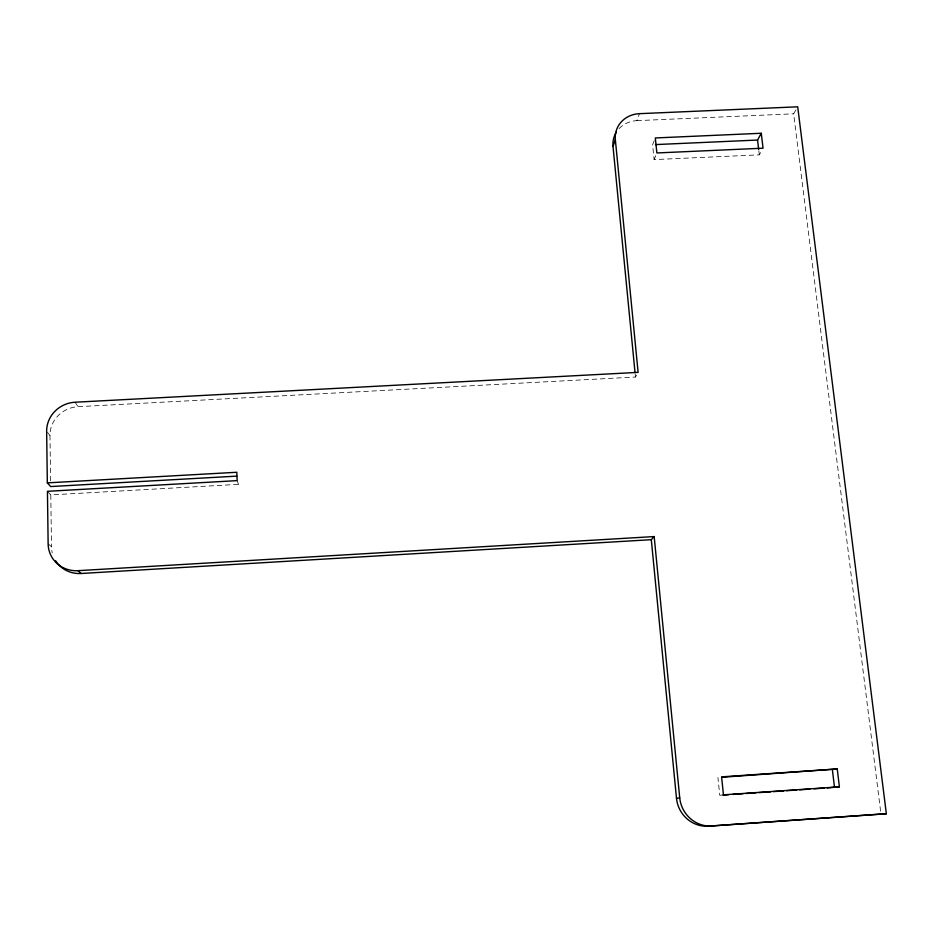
<?xml version="1.0" encoding="UTF-8"?>
<svg xmlns="http://www.w3.org/2000/svg" width="933" height="933" viewBox="0 0 933 933"><rect width="100%" height="100%" fill="white"/><g stroke="black" fill="none" stroke-linecap="round" stroke-linejoin="round"><path stroke-width="0.7" stroke-dasharray="4.67 3.5" d="M619.034 128.661A26.672 24.573 17.6 0 1 636.912 120.649L639.467 113.674M654.22 140.661L652.587 144.72L654.126 159.59L759.322 154.843L761.806 150.411M654.126 159.59L655.771 155.613M50.592 480.88L49.974 435.489A28.783 27.185 -21.9 0 1 78.08 406.683L635.466 377.037L638.114 372.372M880.589 811.174L793.656 113.814L797.703 106.817M722.235 794.998L719.775 795.324L717.932 777.539M47.443 491.306L50.79 494.91L238.521 484.332L238.405 481.568M636.912 120.649L793.656 113.814M48.131 543.752L51.502 546.831A29.355 27.932 -29.6 0 0 52.271 552.919M47.478 432.352L49.974 435.489M75.06 402.228L78.08 406.683M237.134 480.635L238.521 484.332M758.832 150.808L759.322 154.843M635.186 374.145L635.466 377.037M50.79 494.91L51.502 546.831"/><path stroke-width="1.4" d="M635.046 372.687L613.016 146.481L615.348 139.728A26.94 24.783 17.6 0 1 639.467 113.674L797.703 106.817L886.35 813.774L708.38 826.171A30.078 28.713 63.2 0 1 676.495 798.31L651.304 539.682L654.173 536.568L679.725 797.855A30.392 29.005 63.1 0 0 711.972 826.008M758.681 149.467L757.561 140.043L761.27 133.267L655.304 137.956L656.867 152.954L763.054 148.195L761.27 133.267M722.282 777.236L837.251 768.955L839.385 786.834L827.233 787.907M676.495 798.31L679.725 797.855M708.38 826.171L880.95 814.066M837.251 768.955L721.594 776.862L723.46 794.834L839.385 786.834M722.678 795.126L728.486 794.718M732.837 794.415L743.006 793.715M745.91 793.516L756.08 792.817M758.984 792.618L770.6 791.814M773.504 791.616L783.662 790.916M786.566 790.706L796.735 790.006M799.639 789.808L809.809 789.108M814.159 788.805L824.329 788.105M615.348 139.728L638.114 372.372L75.06 402.228A29.086 27.454 -21.8 0 0 46.65 431.314L47.326 482.874L236.807 472.273L237.134 480.635L47.443 491.306L48.131 543.752A29.658 28.212 -29.5 0 0 77.975 570.681L654.173 536.568M55.595 560.768A29.355 27.932 -29.6 0 0 81.031 573.492L651.304 539.682M236.737 476.133L50.674 486.56L47.326 482.874M882.303 813.984L886.35 813.774M655.467 144.592L757.561 140.043M77.975 570.681L81.031 573.492M832.388 769.713L834.499 787.405M613.016 146.481A26.672 24.573 17.6 0 1 616.398 132.089"/></g></svg>
